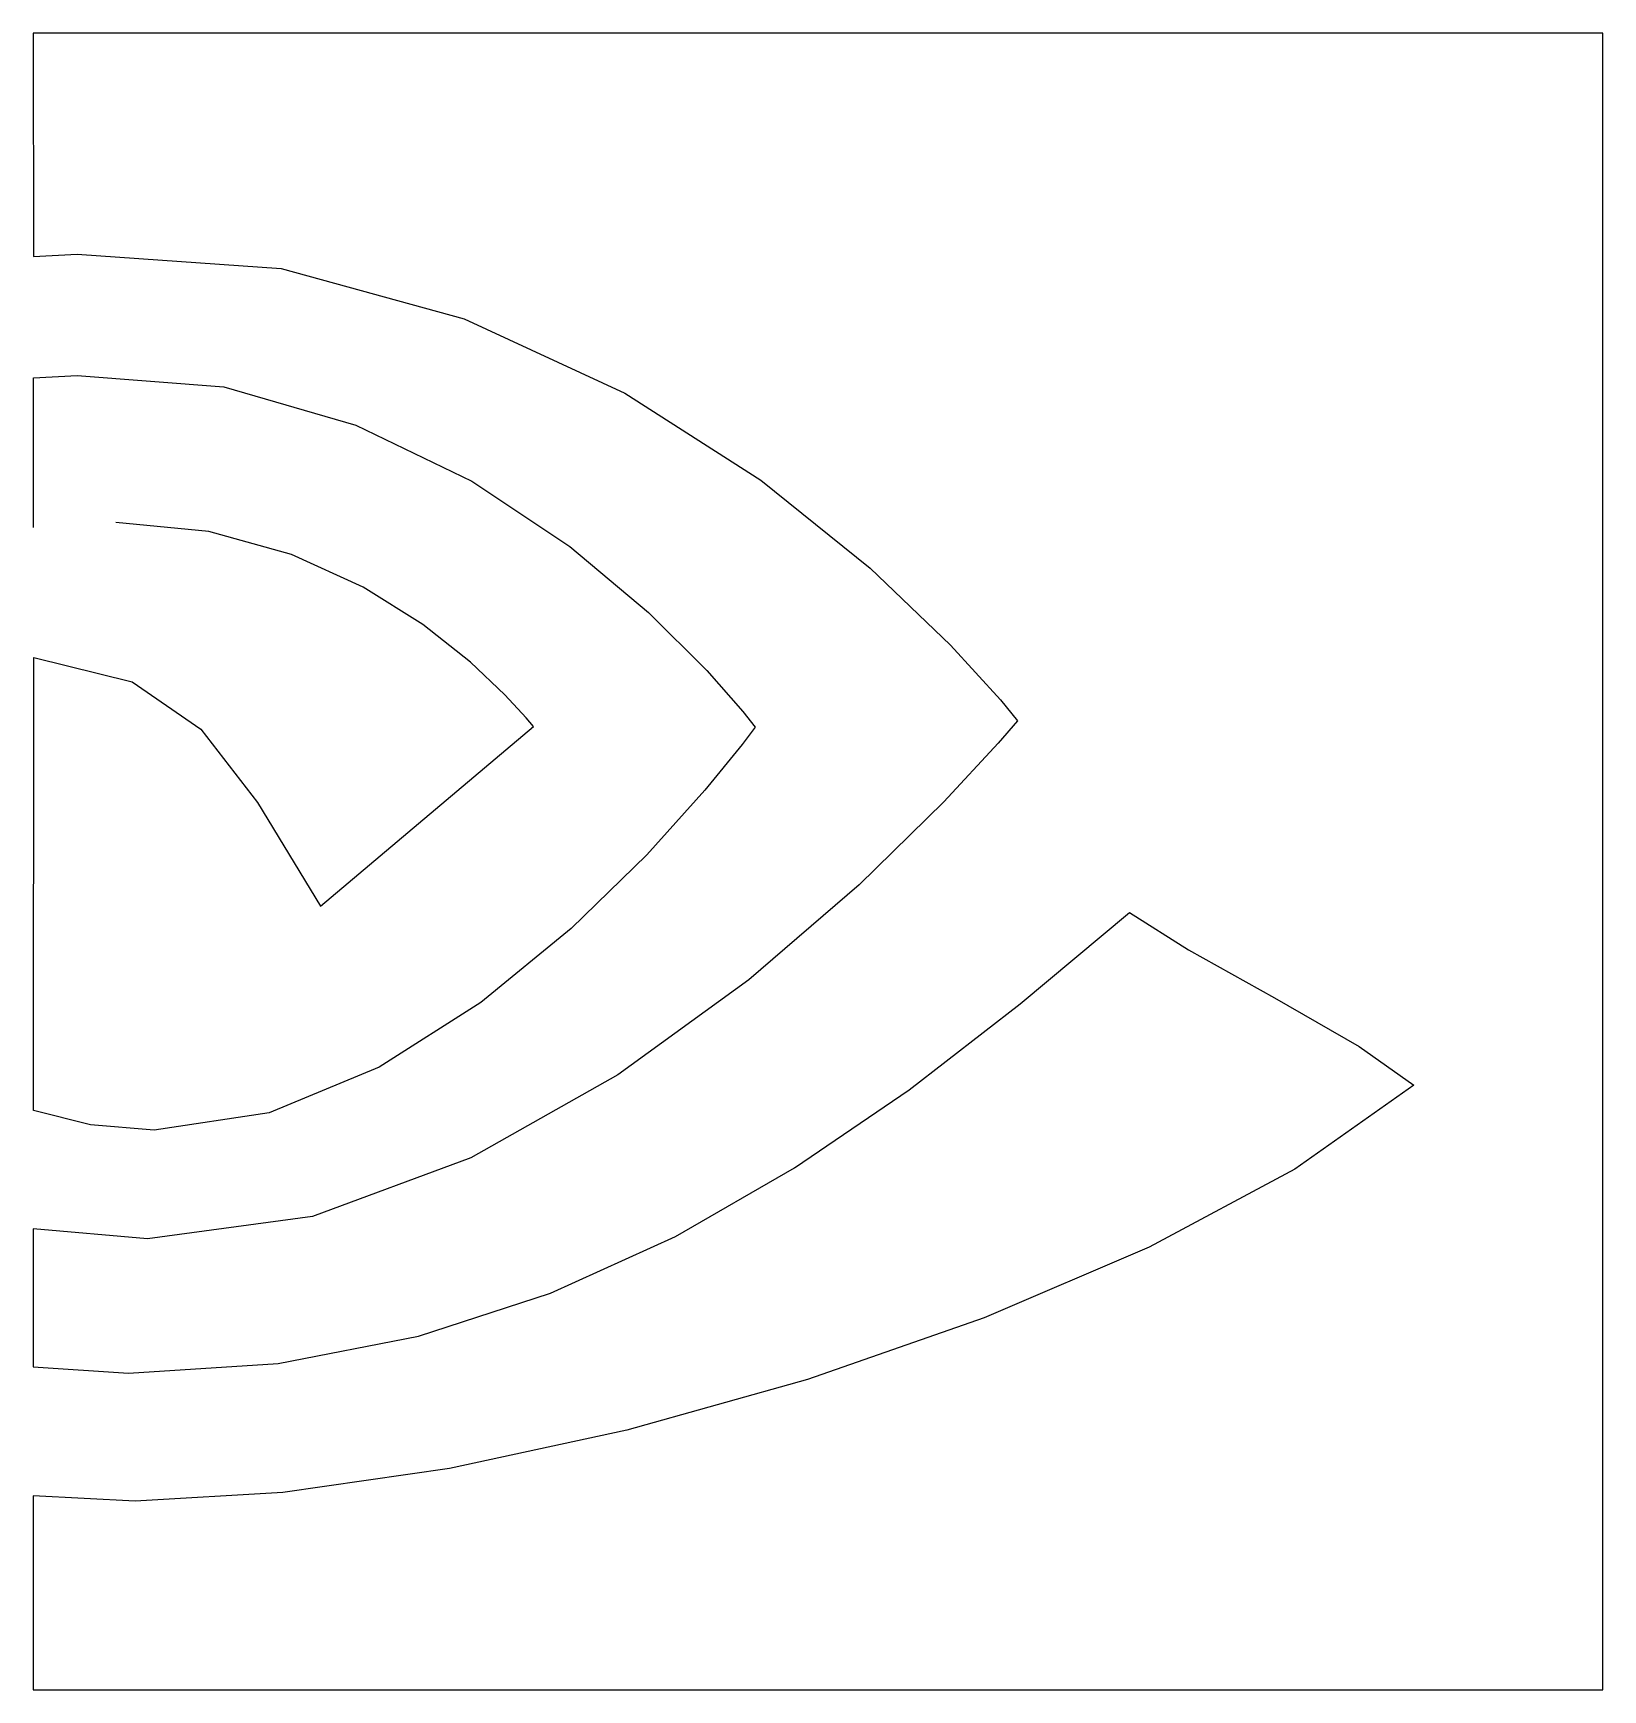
# Model space of a CAD drawing. Extents: x 0 to 44, y 0 to 46.5.
import ezdxf

# ---------------------------------------------------------------- set-up
doc = ezdxf.new("R2010")
doc.units = 0
doc.layers.get('0').update_dxf_attribs({"linetype": 'CONTINUOUS'})

msp = doc.modelspace()

# ---------------------------------------------------------------- linework, layer by layer
at = {"color": 62}
for p, q in [((0, 46.481), (0.01, 40.218)), ((44.035, 46.481), (0, 46.481)), ((44.035, 0), (44.035, 46.481)), ((0.01, 40.218), (1.239, 40.283)), ((1.239, 40.283), (6.956, 39.875)), ((6.956, 39.875), (12.096, 38.464)), ((12.096, 38.464), (16.601, 36.376)), ((0.007, 36.806), (1.239, 36.875)), ((0.007, 32.614), (0.007, 36.806)), ((1.239, 36.875), (5.352, 36.555)), ((5.352, 36.555), (9.054, 35.486)), ((16.601, 36.376), (20.414, 33.937)), ((9.054, 35.486), (12.302, 33.912)), ((20.414, 33.937), (23.478, 31.473)), ((12.302, 33.912), (15.052, 32.077)), ((4.931, 32.502), (2.316, 32.748)), ((7.25, 31.855), (4.931, 32.502)), ((15.052, 32.077), (17.265, 30.224)), ((9.256, 30.937), (7.25, 31.855)), ((23.478, 31.473), (25.738, 29.308)), ((10.933, 29.887), (9.256, 30.937)), ((17.265, 30.224), (18.898, 28.6)), ((12.266, 28.837), (10.933, 29.887)), ((25.738, 29.308), (27.134, 27.772)), ((0.01, 16.253), (0.015, 28.968)), ((0.015, 28.968), (2.78, 28.28)), ((13.237, 27.919), (12.266, 28.837)), ((18.898, 28.6), (19.909, 27.446)), ((2.78, 28.28), (4.705, 26.954)), ((13.833, 27.271), (13.237, 27.919)), ((19.909, 27.446), (20.256, 27.007)), ((27.134, 27.772), (27.613, 27.186)), ((8.057, 21.985), (14.035, 27.025)), ((14.035, 27.025), (13.833, 27.271)), ((20.256, 27.007), (19.888, 26.522)), ((27.613, 27.186), (27.074, 26.562)), ((4.705, 26.954), (6.295, 24.892)), ((19.888, 26.522), (18.847, 25.241)), ((27.074, 26.562), (25.55, 24.916)), ((18.847, 25.241), (17.22, 23.432)), ((6.295, 24.892), (8.057, 21.985)), ((25.55, 24.916), (23.174, 22.589)), ((17.22, 23.432), (15.096, 21.357)), ((23.174, 22.589), (20.081, 19.921)), ((27.692, 19.244), (30.752, 21.809)), ((30.752, 21.809), (32.407, 20.759)), ((15.096, 21.357), (12.562, 19.282)), ((32.407, 20.759), (34.823, 19.412)), ((20.081, 19.921), (16.404, 17.254)), ((12.562, 19.282), (9.708, 17.472)), ((24.572, 16.837), (27.692, 19.244)), ((34.823, 19.412), (37.2, 18.054)), ((37.2, 18.054), (38.737, 16.964)), ((9.708, 17.472), (6.623, 16.192)), ((16.404, 17.254), (12.277, 14.927)), ((21.358, 14.644), (24.572, 16.837)), ((38.737, 16.964), (35.398, 14.609)), ((1.611, 15.852), (0.01, 16.253)), ((3.394, 15.706), (1.611, 15.852)), ((6.623, 16.192), (3.394, 15.706)), ((12.277, 14.927), (7.834, 13.281)), ((18.017, 12.723), (21.358, 14.644)), ((35.398, 14.609), (31.309, 12.416)), ((7.834, 13.281), (3.212, 12.656)), ((0.004, 12.937), (0, 9.062)), ((3.212, 12.656), (0.004, 12.937)), ((14.511, 11.13), (18.017, 12.723)), ((31.309, 12.416), (26.682, 10.434)), ((10.809, 9.923), (14.511, 11.13)), ((26.682, 10.434), (21.726, 8.709)), ((6.875, 9.157), (10.809, 9.923)), ((0, 9.062), (2.676, 8.888)), ((2.676, 8.888), (6.875, 9.157)), ((21.726, 8.709), (16.655, 7.286)), ((16.655, 7.286), (11.679, 6.212)), ((11.679, 6.212), (7.009, 5.534)), ((0.004, 5.446), (0, 0)), ((2.858, 5.297), (0.004, 5.446)), ((7.009, 5.534), (2.858, 5.297)), ((0, 0), (44.035, 0))]:
    msp.add_line(p, q, dxfattribs=at)

doc.saveas('drawing.dxf')
